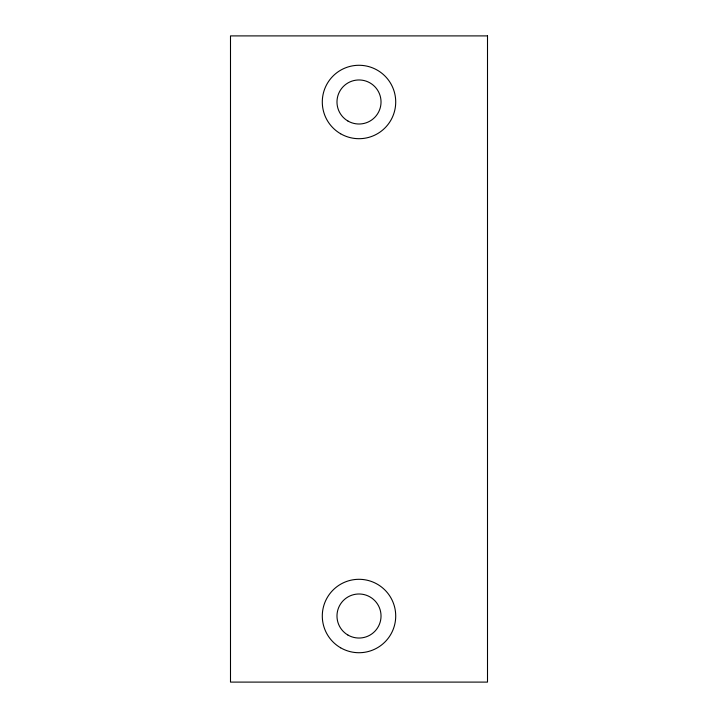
<?xml version="1.0" encoding="UTF-8"?>
<svg xmlns="http://www.w3.org/2000/svg" width="718" height="718" viewBox="0 0 718 718"><rect width="100%" height="100%" fill="white"/><g stroke="black" fill="none" stroke-linecap="round" stroke-linejoin="round"><path stroke-width="1.08" d="M487.504 35.9L230.496 35.9L230.496 682.1L487.504 682.1L487.504 35.9M347.988 635.089A22.034 22.034 0 0 0 381.034 616.008A22.034 22.034 0 0 0 347.988 596.936A22.034 22.034 0 0 0 347.988 635.089M347.988 121.064A22.034 22.034 0 0 0 381.034 101.992A22.034 22.034 0 0 0 347.988 82.911A22.034 22.034 0 0 0 347.988 121.064M340.646 647.807A36.717 36.717 0 0 0 395.717 616.008A36.717 36.717 0 0 0 340.646 584.219A36.717 36.717 0 0 0 340.646 647.807M340.646 133.781A36.717 36.717 0 0 0 395.717 101.992A36.717 36.717 0 0 0 340.646 70.193A36.717 36.717 0 0 0 340.646 133.781"/></g></svg>
